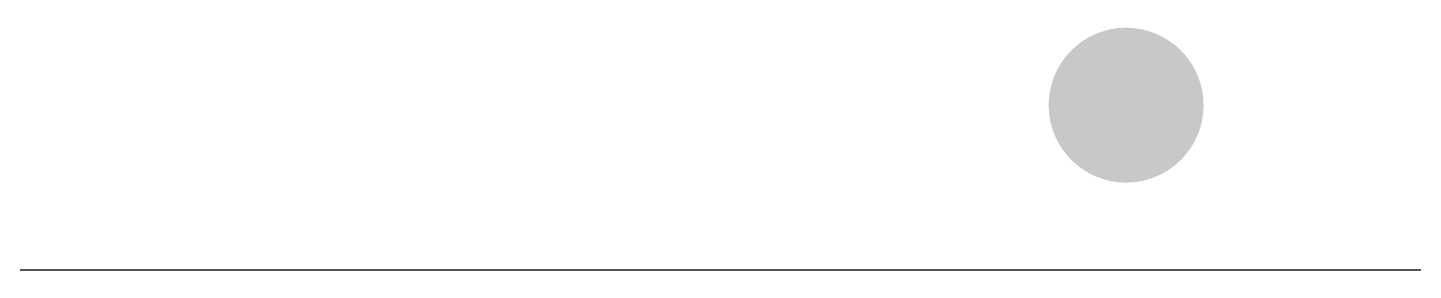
# Model space of a CAD drawing. Header units: millimetres. Extents: x 0 to 168, y 0 to 109.
# Drawn here: x 114.07 to 123.01, y 35.13 to 36.7 of the extents above; entities that cross this region are included whole.
import ezdxf

# ---------------------------------------------------------------- set-up
doc = ezdxf.new("R2010")
doc.units = ezdxf.units.MM
for name, color, linetype in [('BottomLayer', 5, 'Continuous'), ('TopLayer', 1, 'Continuous'), ('ViaHoleLayer', 16, 'Continuous')]:
    doc.layers.add(name, color=color, linetype=linetype)

msp = doc.modelspace()

# ---------------------------------------------------------------- hatches: boundary and pattern name
at = {"layer": 'BottomLayer'}
h = msp.add_hatch(color=5, dxfattribs=at)
edge = h.paths.add_edge_path()
edge.add_arc((121.158, 36.195), 0.5, 0, 360)
at = {"layer": 'TopLayer'}
h = msp.add_hatch(color=1, dxfattribs=at)
edge = h.paths.add_edge_path()
edge.add_arc((121.158, 36.195), 0.5, 0, 360)
at = {"layer": 'ViaHoleLayer'}
h = msp.add_hatch(color=16, dxfattribs=at)
edge = h.paths.add_edge_path()
edge.add_arc((121.158, 36.195), 0.25, 0, 360)

# ---------------------------------------------------------------- linework, layer by layer
at = {"layer": 'BottomLayer'}
msp.add_line((152.131, 35.1289), (109.671, 35.1289), dxfattribs=at)
at = {"layer": 'TopLayer'}
msp.add_line((152.131, 35.1289), (109.671, 35.1289), dxfattribs=at)

doc.saveas('drawing.dxf')
